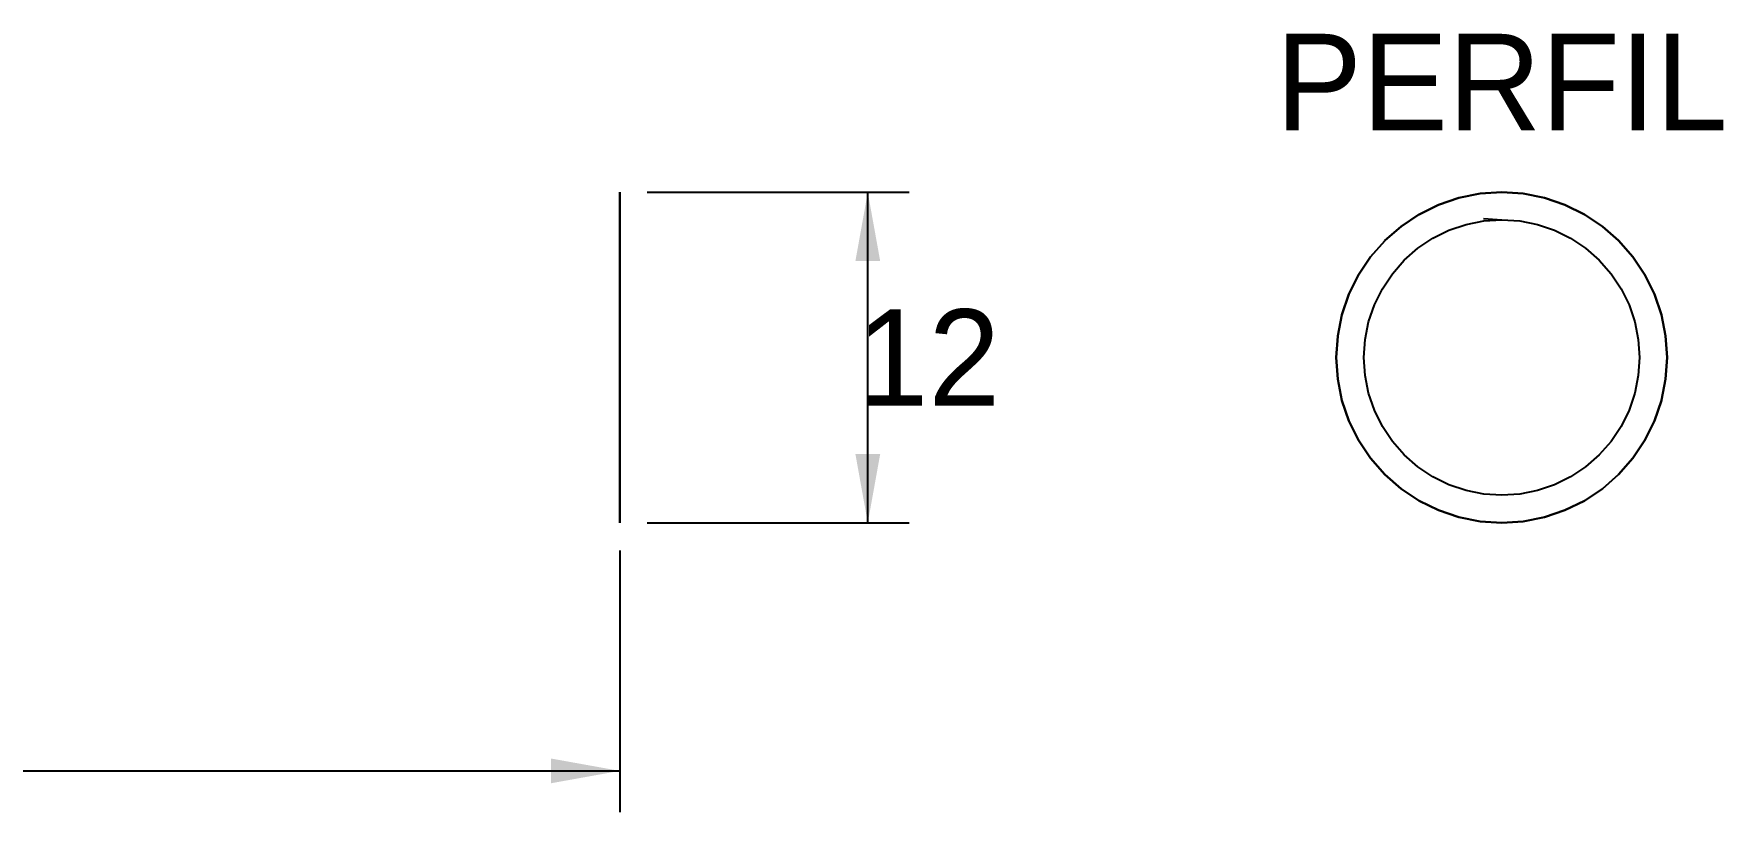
# Model space of a CAD drawing. Extents: x 0 to 297, y 0 to 210.
# Drawn here: x 105.6 to 166.9, y 118.8 to 147 of the extents above; entities that cross this region are included whole.
import ezdxf
from ezdxf.enums import TextEntityAlignment as Align

# ---------------------------------------------------------------- set-up
doc = ezdxf.new("R2010")
doc.units = 0
for name, color, linetype in [('COTAS', 7, 'CONTINUOUS'), ('TEXTO', 7, 'CONTINUOUS'), ('VISIBLE', 7, 'CONTINUOUS')]:
    doc.layers.add(name, color=color, linetype=linetype)

msp = doc.modelspace()

# ---------------------------------------------------------------- linework, layer by layer
at = {"layer": 'COTAS'}
for p, q in [((127.9103, 141.2749), (137.4103, 141.2749)), ((135.9103, 129.2749), (135.9103, 141.2749)), ((127.9103, 129.2749), (137.4103, 129.2749)), ((126.9103, 128.2749), (126.9103, 118.7749)), ((63.4103, 120.2749), (126.9103, 120.2749))]:
    msp.add_line(p, q, dxfattribs=at)
for points in [[(135.9103, 141.2749), (136.3603, 138.7749), (135.4603, 138.7749)], [(135.9103, 129.2749), (136.3603, 131.7749), (135.4603, 131.7749)], [(126.9103, 120.2749), (124.4103, 120.7249), (124.4103, 119.8249)]]:
    msp.add_solid(points, dxfattribs=at)
at = {"layer": 'VISIBLE'}
for p, q in [((126.9103, 141.2235), (126.9103, 141.2749)), ((126.9103, 141.2749), (126.9103, 141.2235)), ((126.9103, 141.0704), (126.9103, 141.2235)), ((126.9103, 141.2235), (126.9103, 141.0704)), ((126.9103, 140.8181), (126.9103, 141.0704)), ((126.9103, 141.0704), (126.9103, 140.8181)), ((157.3574, 141.0704), (156.6142, 140.8181)), ((156.6142, 140.8181), (157.3574, 141.0704)), ((158.1271, 141.2235), (157.3574, 141.0704)), ((157.3574, 141.0704), (158.1271, 141.2235)), ((158.9103, 141.2749), (158.1271, 141.2235)), ((158.1271, 141.2235), (158.9103, 141.2749)), ((159.6934, 141.2235), (158.9103, 141.2749)), ((158.9103, 141.2749), (159.6934, 141.2235)), ((160.4632, 141.0704), (159.6934, 141.2235)), ((159.6934, 141.2235), (160.4632, 141.0704)), ((161.2064, 140.8181), (160.4632, 141.0704)), ((160.4632, 141.0704), (161.2064, 140.8181)), ((126.9103, 140.471), (126.9103, 140.8181)), ((126.9103, 140.8181), (126.9103, 140.4714)), ((126.9103, 140.4714), (126.9103, 140.471)), ((126.9103, 140.0355), (126.9103, 140.471)), ((126.9103, 140.471), (126.9103, 140.4705)), ((126.9103, 140.4705), (126.9103, 140.035)), ((155.9095, 140.4705), (155.2577, 140.035)), ((155.2577, 140.035), (155.9095, 140.4705)), ((155.9103, 140.471), (155.9095, 140.4705)), ((155.9095, 140.4705), (155.9103, 140.471)), ((155.9111, 140.4714), (155.9103, 140.471)), ((155.9103, 140.471), (155.9111, 140.4714)), ((156.6142, 140.8181), (155.9111, 140.4714)), ((155.9111, 140.4714), (156.6142, 140.8181)), ((161.9103, 140.471), (161.2064, 140.8181)), ((161.2064, 140.8181), (161.9103, 140.471)), ((162.562, 140.0355), (161.9103, 140.471)), ((161.9103, 140.471), (162.562, 140.0355)), ((126.9103, 140.035), (126.9103, 140.0355)), ((126.9103, 139.5181), (126.9103, 140.035)), ((126.9103, 140.035), (126.9103, 140.0343)), ((126.9103, 140.0343), (126.9103, 139.5175)), ((155.257, 140.0343), (154.6676, 139.5175)), ((154.6676, 139.5175), (155.257, 140.0343)), ((155.2577, 140.035), (155.257, 140.0343)), ((155.257, 140.0343), (155.2577, 140.035)), ((156.4103, 139.605), (156.9969, 139.8943)), ((156.4103, 139.605), (156.9969, 139.8943)), ((156.9969, 139.8943), (157.6162, 140.1045)), ((156.9969, 139.8943), (157.6162, 140.1045)), ((157.6162, 140.1045), (158.2576, 140.2321)), ((157.6162, 140.1045), (158.2576, 140.2321)), ((158.2463, 140.3184), (158.9103, 140.2749)), ((158.2576, 140.2321), (158.9103, 140.2749)), ((158.2576, 140.2321), (158.9103, 140.2749)), ((158.9103, 140.2749), (159.5629, 140.2321)), ((158.9103, 140.2749), (159.5629, 140.2321)), ((159.5629, 140.2321), (160.2044, 140.1045)), ((159.5629, 140.2321), (160.2044, 140.1045)), ((160.2044, 140.1045), (160.8237, 139.8943)), ((160.2044, 140.1045), (160.8237, 139.8943)), ((160.8237, 139.8943), (161.4103, 139.605)), ((160.8237, 139.8943), (161.4103, 139.605)), ((162.5628, 140.035), (162.562, 140.0355)), ((162.562, 140.0355), (162.5628, 140.035)), ((163.1522, 139.5181), (162.5628, 140.035)), ((162.5628, 140.035), (163.1522, 139.5181)), ((126.9103, 139.5175), (126.9103, 139.5181)), ((126.9103, 138.9281), (126.9103, 139.5175)), ((126.9103, 139.5175), (126.9103, 139.5168)), ((126.9103, 139.5168), (126.9103, 138.9274)), ((154.667, 139.5168), (154.1502, 138.9274)), ((154.1502, 138.9274), (154.667, 139.5168)), ((154.6676, 139.5175), (154.667, 139.5168)), ((154.667, 139.5168), (154.6676, 139.5175)), ((155.3747, 138.8104), (155.8665, 139.2416)), ((155.3747, 138.8104), (155.8665, 139.2416)), ((155.8665, 139.2416), (156.4103, 139.605)), ((155.8665, 139.2416), (156.4103, 139.605)), ((161.4103, 139.605), (161.9541, 139.2416)), ((161.4103, 139.605), (161.9541, 139.2416)), ((161.9541, 139.2416), (162.4458, 138.8104)), ((161.9541, 139.2416), (162.4458, 138.8104)), ((163.1529, 139.5175), (163.1522, 139.5181)), ((163.1522, 139.5181), (163.1529, 139.5175)), ((163.6698, 138.9281), (163.1529, 139.5175)), ((163.1529, 139.5175), (163.6698, 138.9281)), ((126.9103, 138.9274), (126.9103, 138.9281)), ((126.9103, 138.2757), (126.9103, 138.9274)), ((126.9103, 138.9274), (126.9103, 138.9266)), ((126.9103, 138.9266), (126.9103, 138.2749)), ((154.1496, 138.9266), (153.7141, 138.2749)), ((153.7141, 138.2749), (154.1496, 138.9266)), ((154.1502, 138.9274), (154.1496, 138.9266)), ((154.1496, 138.9266), (154.1502, 138.9274)), ((154.9435, 138.3187), (155.3747, 138.8104)), ((154.9435, 138.3187), (155.3747, 138.8104)), ((162.4458, 138.8104), (162.877, 138.3187)), ((162.4458, 138.8104), (162.877, 138.3187)), ((163.6704, 138.9274), (163.6698, 138.9281)), ((163.6698, 138.9281), (163.6704, 138.9274)), ((164.1059, 138.2757), (163.6704, 138.9274)), ((163.6704, 138.9274), (164.1059, 138.2757)), ((126.9103, 138.2749), (126.9103, 138.2757)), ((126.9103, 137.5718), (126.9103, 138.2749)), ((126.9103, 138.2749), (126.9103, 138.274)), ((126.9103, 138.274), (126.9103, 137.571)), ((153.7137, 138.274), (153.367, 137.571)), ((153.367, 137.571), (153.7137, 138.274)), ((153.7141, 138.2749), (153.7137, 138.274)), ((153.7137, 138.274), (153.7141, 138.2749)), ((154.5801, 137.7749), (154.9435, 138.3187)), ((154.5801, 137.7749), (154.9435, 138.3187)), ((162.877, 138.3187), (163.2404, 137.7749)), ((162.877, 138.3187), (163.2404, 137.7749)), ((164.1064, 138.2749), (164.1059, 138.2757)), ((164.1059, 138.2757), (164.1064, 138.2749)), ((164.4531, 137.5718), (164.1064, 138.2749)), ((164.1064, 138.2749), (164.4531, 137.5718)), ((126.9103, 137.571), (126.9103, 137.5718)), ((126.9103, 136.8287), (126.9103, 137.571)), ((126.9103, 137.571), (126.9103, 137.5701)), ((126.9103, 137.5701), (126.9103, 136.8278)), ((153.3667, 137.5701), (153.1147, 136.8278)), ((153.1147, 136.8278), (153.3667, 137.5701)), ((153.367, 137.571), (153.3667, 137.5701)), ((153.3667, 137.5701), (153.367, 137.571)), ((154.2909, 137.1883), (154.5801, 137.7749)), ((154.2909, 137.1883), (154.5801, 137.7749)), ((163.2404, 137.7749), (163.5297, 137.1883)), ((163.2404, 137.7749), (163.5297, 137.1883)), ((164.4535, 137.571), (164.4531, 137.5718)), ((164.4531, 137.5718), (164.4535, 137.571)), ((164.7055, 136.8287), (164.4535, 137.571)), ((164.4535, 137.571), (164.7055, 136.8287)), ((126.9103, 136.8278), (126.9103, 136.8287)), ((126.9103, 136.0589), (126.9103, 136.8278)), ((126.9103, 136.8278), (126.9103, 136.8268)), ((126.9103, 136.8268), (126.9103, 136.058)), ((153.1145, 136.8268), (152.9616, 136.058)), ((152.9616, 136.058), (153.1145, 136.8268)), ((153.1147, 136.8278), (153.1145, 136.8268)), ((153.1145, 136.8268), (153.1147, 136.8278)), ((154.0806, 136.569), (154.2909, 137.1883)), ((154.0806, 136.569), (154.2909, 137.1883)), ((163.5297, 137.1883), (163.7399, 136.569)), ((163.5297, 137.1883), (163.7399, 136.569)), ((164.7058, 136.8278), (164.7055, 136.8287)), ((164.7055, 136.8287), (164.7058, 136.8278)), ((164.8588, 136.0589), (164.7058, 136.8278)), ((164.7058, 136.8278), (164.8588, 136.0589)), ((153.953, 135.9275), (154.0806, 136.569)), ((153.953, 135.9275), (154.0806, 136.569)), ((163.7399, 136.569), (163.8675, 135.9275)), ((163.7399, 136.569), (163.8675, 135.9275)), ((126.9103, 136.058), (126.9103, 136.0589)), ((126.9103, 135.2758), (126.9103, 136.058)), ((126.9103, 136.058), (126.9103, 136.0571)), ((126.9103, 136.0571), (126.9103, 135.2749)), ((152.9615, 136.0571), (152.9103, 135.2749)), ((152.9103, 135.2749), (152.9615, 136.0571)), ((152.9616, 136.058), (152.9615, 136.0571)), ((152.9615, 136.0571), (152.9616, 136.058)), ((153.9103, 135.2749), (153.953, 135.9275)), ((153.9103, 135.2749), (153.953, 135.9275)), ((163.8675, 135.9275), (163.9103, 135.2749)), ((163.8675, 135.9275), (163.9103, 135.2749)), ((164.8589, 136.058), (164.8588, 136.0589)), ((164.8588, 136.0589), (164.8589, 136.058)), ((164.9102, 135.2758), (164.8589, 136.058)), ((164.8589, 136.058), (164.9102, 135.2758)), ((126.9103, 135.2749), (126.9103, 135.2758)), ((126.9103, 134.4926), (126.9103, 135.2749)), ((126.9103, 135.2749), (126.9103, 135.2739)), ((126.9103, 135.2739), (126.9103, 134.4917)), ((152.9103, 135.2749), (152.9103, 135.2739)), ((152.9103, 135.2739), (152.9103, 135.2749)), ((152.9103, 135.2739), (152.9616, 134.4917)), ((152.9616, 134.4917), (152.9103, 135.2739)), ((153.953, 134.6222), (153.9103, 135.2749)), ((153.953, 134.6222), (153.9103, 135.2749)), ((163.9103, 135.2749), (163.8675, 134.6222)), ((163.9103, 135.2749), (163.8675, 134.6222)), ((164.859, 134.4926), (164.9103, 135.2749)), ((164.9103, 135.2749), (164.859, 134.4926)), ((164.9103, 135.2749), (164.9102, 135.2758)), ((164.9102, 135.2758), (164.9103, 135.2749)), ((126.9103, 134.4917), (126.9103, 134.4926)), ((126.9103, 133.7229), (126.9103, 134.4917)), ((126.9103, 134.4917), (126.9103, 134.4908)), ((126.9103, 134.4908), (126.9103, 133.7219)), ((152.9616, 134.4917), (152.9618, 134.4908)), ((152.9618, 134.4908), (152.9616, 134.4917)), ((152.9618, 134.4908), (153.1147, 133.7219)), ((153.1147, 133.7219), (152.9618, 134.4908)), ((154.0806, 133.9808), (153.953, 134.6222)), ((154.0806, 133.9808), (153.953, 134.6222)), ((163.8675, 134.6222), (163.7399, 133.9808)), ((163.8675, 134.6222), (163.7399, 133.9808)), ((164.706, 133.7229), (164.8589, 134.4917)), ((164.8589, 134.4917), (164.706, 133.7229)), ((164.8589, 134.4917), (164.859, 134.4926)), ((164.859, 134.4926), (164.8589, 134.4917)), ((126.9103, 133.7219), (126.9103, 133.7229)), ((126.9103, 132.9797), (126.9103, 133.7219)), ((126.9103, 133.7219), (126.9103, 133.721)), ((126.9103, 133.721), (126.9103, 132.9788)), ((153.1147, 133.7219), (153.115, 133.721)), ((153.115, 133.721), (153.1147, 133.7219)), ((153.115, 133.721), (153.367, 132.9788)), ((153.367, 132.9788), (153.115, 133.721)), ((154.2909, 133.3614), (154.0806, 133.9808)), ((154.2909, 133.3614), (154.0806, 133.9808)), ((163.7399, 133.9808), (163.5297, 133.3614)), ((163.7399, 133.9808), (163.5297, 133.3614)), ((164.4539, 132.9797), (164.7058, 133.7219)), ((164.7058, 133.7219), (164.4539, 132.9797)), ((164.7058, 133.7219), (164.706, 133.7229)), ((164.706, 133.7229), (164.7058, 133.7219)), ((154.5801, 132.7749), (154.2909, 133.3614)), ((154.5801, 132.7749), (154.2909, 133.3614)), ((163.5297, 133.3614), (163.2404, 132.7749)), ((163.5297, 133.3614), (163.2404, 132.7749)), ((126.9103, 132.9788), (126.9103, 132.9797)), ((126.9103, 132.2757), (126.9103, 132.9788)), ((126.9103, 132.9788), (126.9103, 132.9779)), ((126.9103, 132.9779), (126.9103, 132.2749)), ((153.367, 132.9788), (153.3674, 132.9779)), ((153.3674, 132.9779), (153.367, 132.9788)), ((153.3674, 132.9779), (153.7141, 132.2749)), ((153.7141, 132.2749), (153.3674, 132.9779)), ((154.9435, 132.231), (154.5801, 132.7749)), ((154.9435, 132.231), (154.5801, 132.7749)), ((163.2404, 132.7749), (162.877, 132.231)), ((163.2404, 132.7749), (162.877, 132.231)), ((164.1068, 132.2757), (164.4535, 132.9788)), ((164.4535, 132.9788), (164.1068, 132.2757)), ((164.4535, 132.9788), (164.4539, 132.9797)), ((164.4539, 132.9797), (164.4535, 132.9788)), ((126.9103, 132.2749), (126.9103, 132.2757)), ((126.9103, 131.6231), (126.9103, 132.2749)), ((126.9103, 132.2749), (126.9103, 132.2741)), ((126.9103, 132.2741), (126.9103, 131.6223)), ((153.7141, 132.2749), (153.7147, 132.2741)), ((153.7147, 132.2741), (153.7141, 132.2749)), ((153.7147, 132.2741), (154.1502, 131.6223)), ((154.1502, 131.6223), (153.7147, 132.2741)), ((155.3747, 131.7393), (154.9435, 132.231)), ((155.3747, 131.7393), (154.9435, 132.231)), ((162.877, 132.231), (162.4458, 131.7393)), ((162.877, 132.231), (162.4458, 131.7393)), ((163.6709, 131.6231), (164.1064, 132.2749)), ((164.1064, 132.2749), (163.6709, 131.6231)), ((164.1064, 132.2749), (164.1068, 132.2757)), ((164.1068, 132.2757), (164.1064, 132.2749)), ((126.9103, 131.6223), (126.9103, 131.6231)), ((126.9103, 131.0329), (126.9103, 131.6223)), ((126.9103, 131.6223), (126.9103, 131.6216)), ((126.9103, 131.6216), (126.9103, 131.0322)), ((154.1502, 131.6223), (154.1508, 131.6216)), ((154.1508, 131.6216), (154.1502, 131.6223)), ((154.1508, 131.6216), (154.6676, 131.0322)), ((154.6676, 131.0322), (154.1508, 131.6216)), ((155.8665, 131.3081), (155.3747, 131.7393)), ((155.8665, 131.3081), (155.3747, 131.7393)), ((156.4103, 130.9447), (155.8665, 131.3081)), ((156.4103, 130.9447), (155.8665, 131.3081)), ((161.9541, 131.3081), (161.4103, 130.9447)), ((161.9541, 131.3081), (161.4103, 130.9447)), ((162.4458, 131.7393), (161.9541, 131.3081)), ((162.4458, 131.7393), (161.9541, 131.3081)), ((163.1535, 131.0329), (163.6704, 131.6223)), ((163.6704, 131.6223), (163.1535, 131.0329)), ((163.6704, 131.6223), (163.6709, 131.6231)), ((163.6709, 131.6231), (163.6704, 131.6223)), ((126.9103, 131.0322), (126.9103, 131.0329)), ((126.9103, 130.5154), (126.9103, 131.0322)), ((126.9103, 131.0322), (126.9103, 131.0316)), ((126.9103, 131.0316), (126.9103, 130.5147)), ((154.6676, 131.0322), (154.6683, 131.0316)), ((154.6683, 131.0316), (154.6676, 131.0322)), ((154.6683, 131.0316), (155.2577, 130.5147)), ((155.2577, 130.5147), (154.6683, 131.0316)), ((156.9969, 130.6555), (156.4103, 130.9447)), ((156.9969, 130.6555), (156.4103, 130.9447)), ((157.6162, 130.4452), (156.9969, 130.6555)), ((157.6162, 130.4452), (156.9969, 130.6555)), ((160.8237, 130.6555), (160.2044, 130.4452)), ((160.8237, 130.6555), (160.2044, 130.4452)), ((161.4103, 130.9447), (160.8237, 130.6555)), ((161.4103, 130.9447), (160.8237, 130.6555)), ((162.5636, 130.5154), (163.1529, 131.0322)), ((163.1529, 131.0322), (162.5636, 130.5154)), ((163.1529, 131.0322), (163.1535, 131.0329)), ((163.1535, 131.0329), (163.1529, 131.0322)), ((126.9103, 130.5147), (126.9103, 130.5154)), ((126.9103, 130.0792), (126.9103, 130.5147)), ((126.9103, 130.5147), (126.9103, 130.5142)), ((126.9103, 130.5142), (126.9103, 130.0787)), ((126.9103, 130.0787), (126.9103, 130.0792)), ((126.9103, 129.732), (126.9103, 130.0787)), ((126.9103, 130.0787), (126.9103, 130.0783)), ((126.9103, 130.0783), (126.9103, 129.7316)), ((155.2577, 130.5147), (155.2585, 130.5142)), ((155.2585, 130.5142), (155.2577, 130.5147)), ((155.2585, 130.5142), (155.9103, 130.0787)), ((155.9103, 130.0787), (155.2585, 130.5142)), ((155.9103, 130.0787), (155.9111, 130.0783)), ((155.9111, 130.0783), (155.9103, 130.0787)), ((155.9111, 130.0783), (156.6142, 129.7316)), ((156.6142, 129.7316), (155.9111, 130.0783)), ((158.2576, 130.3176), (157.6162, 130.4452)), ((158.2576, 130.3176), (157.6162, 130.4452)), ((158.9103, 130.2749), (158.2576, 130.3176)), ((158.9103, 130.2749), (158.2576, 130.3176)), ((159.5629, 130.3176), (158.9103, 130.2749)), ((159.5629, 130.3176), (158.9103, 130.2749)), ((160.2044, 130.4452), (159.5629, 130.3176)), ((160.2044, 130.4452), (159.5629, 130.3176)), ((161.2072, 129.732), (161.9103, 130.0787)), ((161.9103, 130.0787), (161.2072, 129.732)), ((161.9103, 130.0787), (161.9111, 130.0792)), ((161.9111, 130.0792), (161.9103, 130.0787)), ((161.9111, 130.0792), (162.5628, 130.5147)), ((162.5628, 130.5147), (161.9111, 130.0792)), ((162.5628, 130.5147), (162.5636, 130.5154)), ((162.5636, 130.5154), (162.5628, 130.5147)), ((126.9103, 129.7316), (126.9103, 129.732)), ((126.9103, 129.4796), (126.9103, 129.7316)), ((126.9103, 129.7316), (126.9103, 129.7313)), ((126.9103, 129.7313), (126.9103, 129.4793)), ((126.9103, 129.4793), (126.9103, 129.4796)), ((126.9103, 129.3264), (126.9103, 129.4793)), ((126.9103, 129.4793), (126.9103, 129.4791)), ((126.9103, 129.4791), (126.9103, 129.3262)), ((156.6142, 129.7316), (156.6151, 129.7313)), ((156.6151, 129.7313), (156.6142, 129.7316)), ((156.6151, 129.7313), (157.3574, 129.4793)), ((157.3574, 129.4793), (156.6151, 129.7313)), ((157.3574, 129.4793), (157.3583, 129.4791)), ((157.3583, 129.4791), (157.3574, 129.4793)), ((157.3583, 129.4791), (158.1271, 129.3262)), ((158.1271, 129.3262), (157.3583, 129.4791)), ((159.6944, 129.3264), (160.4632, 129.4793)), ((160.4632, 129.4793), (159.6944, 129.3264)), ((160.4632, 129.4793), (160.4641, 129.4796)), ((160.4641, 129.4796), (160.4632, 129.4793)), ((160.4641, 129.4796), (161.2064, 129.7316)), ((161.2064, 129.7316), (160.4641, 129.4796)), ((161.2064, 129.7316), (161.2072, 129.732)), ((161.2072, 129.732), (161.2064, 129.7316)), ((126.9103, 129.3262), (126.9103, 129.3264)), ((126.9103, 129.2749), (126.9103, 129.3262)), ((126.9103, 129.3262), (126.9103, 129.3261)), ((126.9103, 129.3261), (126.9103, 129.2749)), ((126.9103, 129.2749), (126.9103, 129.2749)), ((158.1271, 129.3262), (158.1281, 129.3261)), ((158.1281, 129.3261), (158.1271, 129.3262)), ((158.1281, 129.3261), (158.9103, 129.2749)), ((158.9103, 129.2749), (158.1281, 129.3261)), ((158.9103, 129.2749), (158.9112, 129.2749)), ((158.9112, 129.2749), (158.9103, 129.2749)), ((158.9112, 129.2749), (159.6934, 129.3262)), ((159.6934, 129.3262), (158.9112, 129.2749)), ((159.6934, 129.3262), (159.6944, 129.3264)), ((159.6944, 129.3264), (159.6934, 129.3262))]:
    msp.add_line(p, q, dxfattribs=at)

# ---------------------------------------------------------------- texts
at = {"layer": 'COTAS'}
msp.add_text('12', height=3.5, dxfattribs=at).set_placement((138.1103, 135.2749), align=Align.MIDDLE_CENTER)
at = {"layer": 'TEXTO'}
msp.add_text('PERFIL', height=3.5, dxfattribs=at).set_placement((158.9103, 145.2749), align=Align.MIDDLE_CENTER)

doc.saveas('drawing.dxf')
